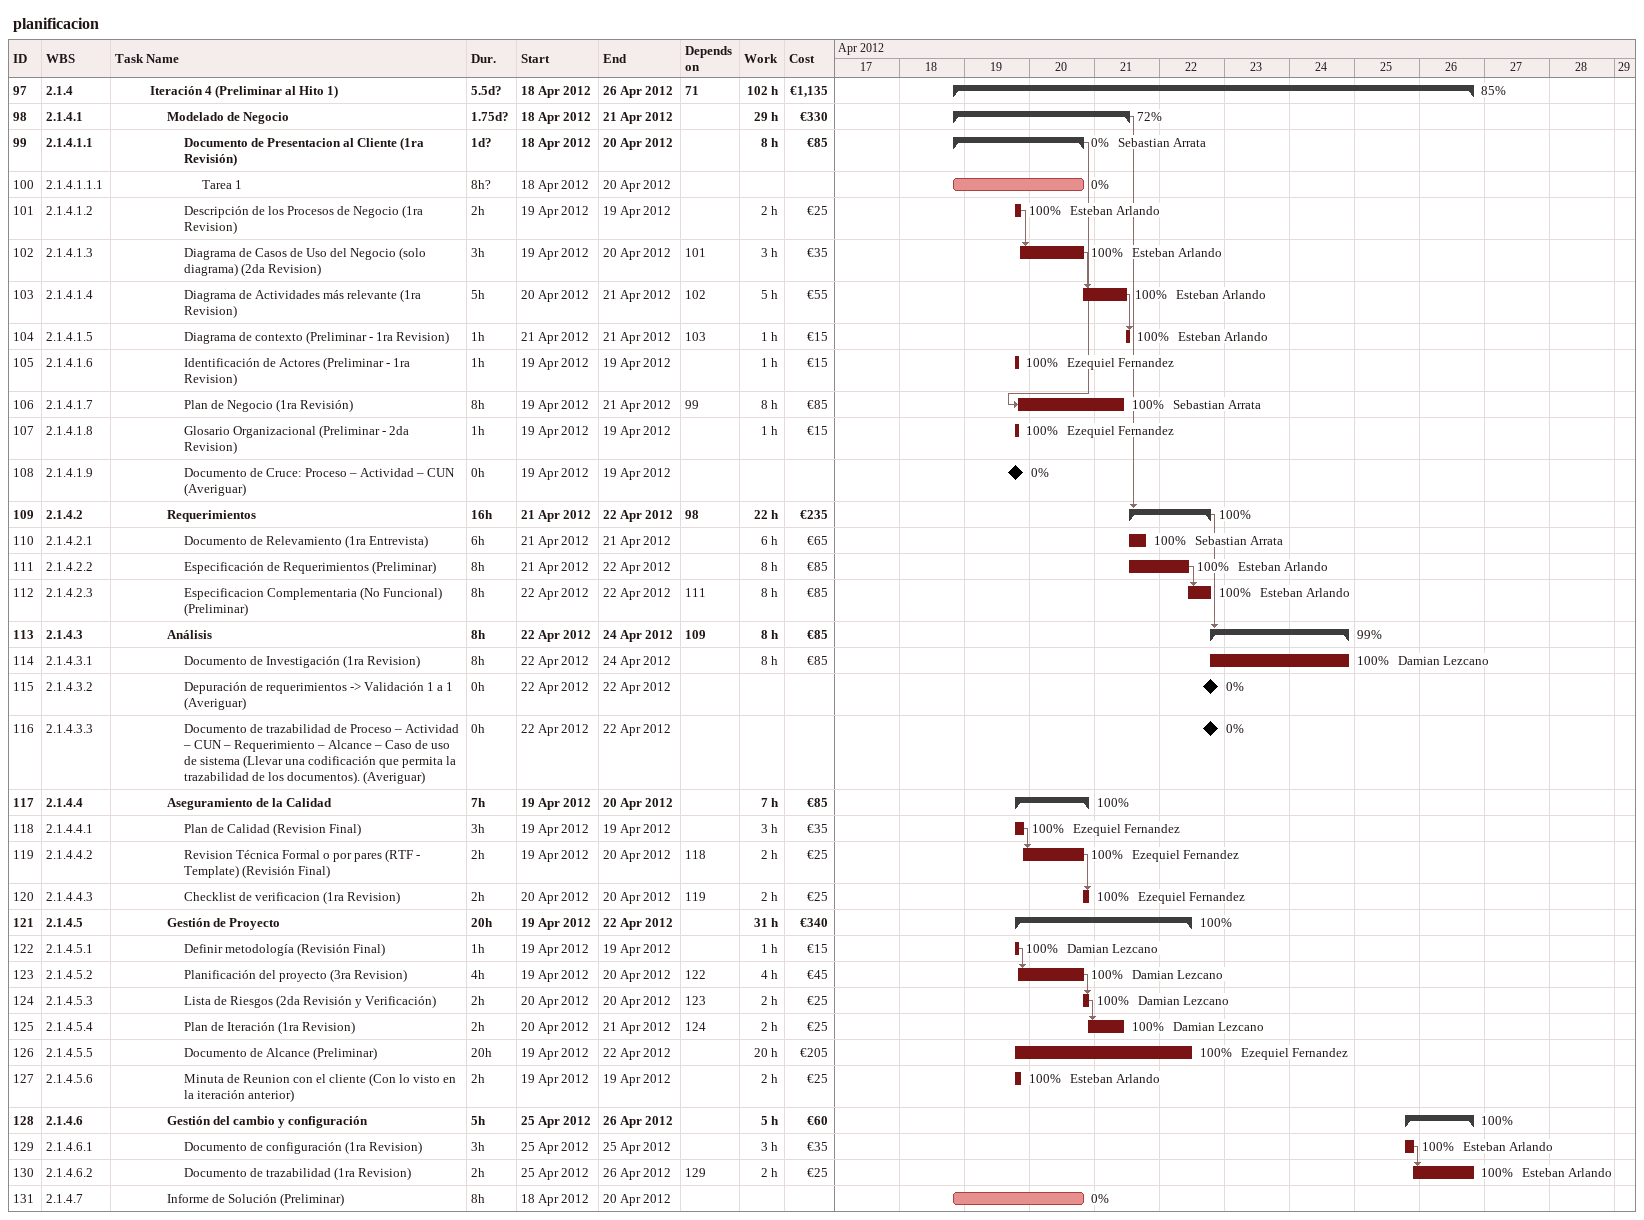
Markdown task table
planificacion

| ID | WBS | Task | Duration | Start | Finish | Predecessors | Resources | % complete | Work (h) | Cost (€) |
|---|---|---|---|---|---|---|---|---|---|---|
| 97 | 2.1.4 | **Iteración 4 (Preliminar al Hito 1)** | 5.5d? | 2012-04-18 | 2012-04-26 | 71 |  | 85 | 102 | 1135 |
| 98 | 2.1.4.1 | **Modelado de Negocio** | 1.75d? | 2012-04-18 | 2012-04-21 |  |  | 72 | 29 | 330 |
| 99 | 2.1.4.1.1 | **Documento de Presentacion al Cliente (1ra Revisión)** | 1d? | 2012-04-18 | 2012-04-20 |  | Sebastian Arrata | 0 | 8 | 85 |
| 100 | 2.1.4.1.1.1 | Tarea 1 | 8h? | 2012-04-18 | 2012-04-20 |  |  | 0 |  |  |
| 101 | 2.1.4.1.2 | Descripción de los Procesos de Negocio (1ra Revision) | 2h | 2012-04-19 | 2012-04-19 |  | Esteban Arlando | 100 | 2 | 25 |
| 102 | 2.1.4.1.3 | Diagrama de Casos de Uso del Negocio (solo diagrama) (2da Revision) | 3h | 2012-04-19 | 2012-04-20 | 101 | Esteban Arlando | 100 | 3 | 35 |
| 103 | 2.1.4.1.4 | Diagrama de Actividades más relevante (1ra Revision) | 5h | 2012-04-20 | 2012-04-21 | 102 | Esteban Arlando | 100 | 5 | 55 |
| 104 | 2.1.4.1.5 | Diagrama de contexto (Preliminar - 1ra Revision) | 1h | 2012-04-21 | 2012-04-21 | 103 | Esteban Arlando | 100 | 1 | 15 |
| 105 | 2.1.4.1.6 | Identificación de Actores (Preliminar - 1ra Revision) | 1h | 2012-04-19 | 2012-04-19 |  | Ezequiel Fernandez | 100 | 1 | 15 |
| 106 | 2.1.4.1.7 | Plan de Negocio (1ra Revisión) | 8h | 2012-04-19 | 2012-04-21 | 99 | Sebastian Arrata | 100 | 8 | 85 |
| 107 | 2.1.4.1.8 | Glosario Organizacional (Preliminar - 2da Revision) | 1h | 2012-04-19 | 2012-04-19 |  | Ezequiel Fernandez | 100 | 1 | 15 |
| 108 | 2.1.4.1.9 | Documento de Cruce: Proceso – Actividad – CUN (Averiguar) | 0h | 2012-04-19 | 2012-04-19 |  |  | 0 |  |  |
| 109 | 2.1.4.2 | **Requerimientos** | 16h | 2012-04-21 | 2012-04-22 | 98 |  | 100 | 22 | 235 |
| 110 | 2.1.4.2.1 | Documento de Relevamiento (1ra Entrevista) | 6h | 2012-04-21 | 2012-04-21 |  | Sebastian Arrata | 100 | 6 | 65 |
| 111 | 2.1.4.2.2 | Especificación de Requerimientos (Preliminar) | 8h | 2012-04-21 | 2012-04-22 |  | Esteban Arlando | 100 | 8 | 85 |
| 112 | 2.1.4.2.3 | Especificacion Complementaria (No Funcional) (Preliminar) | 8h | 2012-04-22 | 2012-04-22 | 111 | Esteban Arlando | 100 | 8 | 85 |
| 113 | 2.1.4.3 | **Análisis** | 8h | 2012-04-22 | 2012-04-24 | 109 |  | 99 | 8 | 85 |
| 114 | 2.1.4.3.1 | Documento de Investigación (1ra Revision) | 8h | 2012-04-22 | 2012-04-24 |  | Damian Lezcano | 100 | 8 | 85 |
| 115 | 2.1.4.3.2 | Depuración de requerimientos -> Validación 1 a 1 (Averiguar) | 0h | 2012-04-22 | 2012-04-22 |  |  | 0 |  |  |
| 116 | 2.1.4.3.3 | Documento de trazabilidad de Proceso – Actividad – CUN – Requerimiento – Alcance – Caso de uso de sistema (Llevar una codificación que permita la trazabilidad de los documentos). (Averiguar) | 0h | 2012-04-22 | 2012-04-22 |  |  | 0 |  |  |
| 117 | 2.1.4.4 | **Aseguramiento de la Calidad** | 7h | 2012-04-19 | 2012-04-20 |  |  | 100 | 7 | 85 |
| 118 | 2.1.4.4.1 | Plan de Calidad (Revision Final) | 3h | 2012-04-19 | 2012-04-19 |  | Ezequiel Fernandez | 100 | 3 | 35 |
| 119 | 2.1.4.4.2 | Revision Técnica Formal o por pares (RTF - Template) (Revisión Final) | 2h | 2012-04-19 | 2012-04-20 | 118 | Ezequiel Fernandez | 100 | 2 | 25 |
| 120 | 2.1.4.4.3 | Checklist de verificacion (1ra Revision) | 2h | 2012-04-20 | 2012-04-20 | 119 | Ezequiel Fernandez | 100 | 2 | 25 |
| 121 | 2.1.4.5 | **Gestión de Proyecto** | 20h | 2012-04-19 | 2012-04-22 |  |  | 100 | 31 | 340 |
| 122 | 2.1.4.5.1 | Definir metodología (Revisión Final) | 1h | 2012-04-19 | 2012-04-19 |  | Damian Lezcano | 100 | 1 | 15 |
| 123 | 2.1.4.5.2 | Planificación del proyecto (3ra Revision) | 4h | 2012-04-19 | 2012-04-20 | 122 | Damian Lezcano | 100 | 4 | 45 |
| 124 | 2.1.4.5.3 | Lista de Riesgos (2da Revisión y Verificación) | 2h | 2012-04-20 | 2012-04-20 | 123 | Damian Lezcano | 100 | 2 | 25 |
| 125 | 2.1.4.5.4 | Plan de Iteración (1ra Revision) | 2h | 2012-04-20 | 2012-04-21 | 124 | Damian Lezcano | 100 | 2 | 25 |
| 126 | 2.1.4.5.5 | Documento de Alcance (Preliminar) | 20h | 2012-04-19 | 2012-04-22 |  | Ezequiel Fernandez | 100 | 20 | 205 |
| 127 | 2.1.4.5.6 | Minuta de Reunion con el cliente (Con lo visto en la iteración anterior) | 2h | 2012-04-19 | 2012-04-19 |  | Esteban Arlando | 100 | 2 | 25 |
| 128 | 2.1.4.6 | **Gestión del cambio y configuración** | 5h | 2012-04-25 | 2012-04-26 |  |  | 100 | 5 | 60 |
| 129 | 2.1.4.6.1 | Documento de configuración (1ra Revision) | 3h | 2012-04-25 | 2012-04-25 |  | Esteban Arlando | 100 | 3 | 35 |
| 130 | 2.1.4.6.2 | Documento de trazabilidad (1ra Revision) | 2h | 2012-04-25 | 2012-04-26 | 129 | Esteban Arlando | 100 | 2 | 25 |
| 131 | 2.1.4.7 | Informe de Solución (Preliminar) | 8h | 2012-04-18 | 2012-04-20 |  |  | 0 |  |  |
